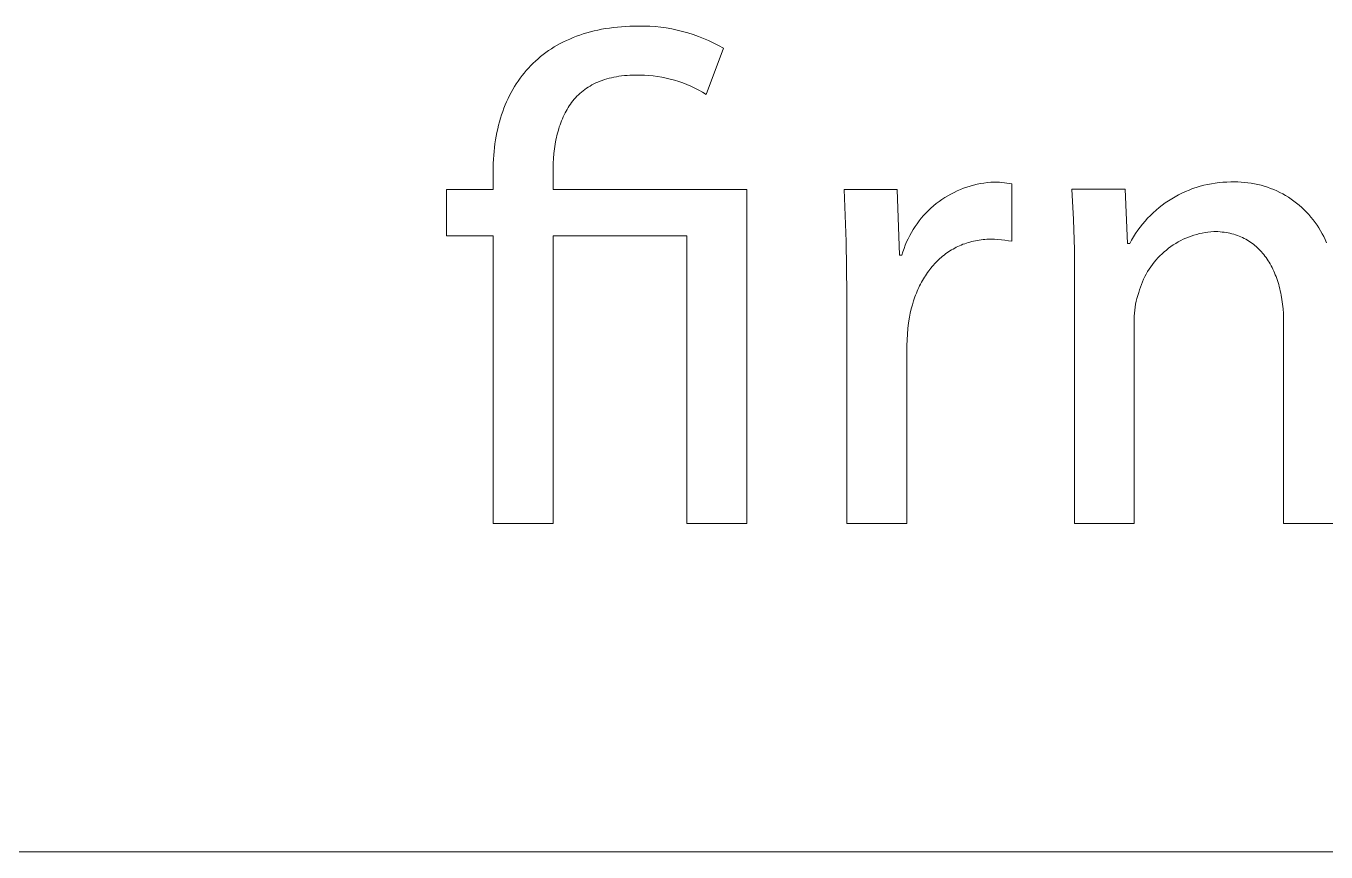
# Model space of a CAD drawing. Header units: millimetres. Extents: x -1519 to 3497, y -297 to 3208.
# Drawn here: x 2139.7 to 2234.4, y -296.8 to -236.7 of the extents above; entities that cross this region are included whole.
import ezdxf

# ---------------------------------------------------------------- set-up
doc = ezdxf.new("R2010")
doc.units = ezdxf.units.MM
doc.header["$MEASUREMENT"] = 0
doc.layers.add('Domyślny', color=7, linetype='Continuous', true_color=0x000000)

msp = doc.modelspace()

# ---------------------------------------------------------------- linework, layer by layer
at = {"layer": 'Domyślny', "color": 18, "lineweight": 15, "true_color": 0x000000}
for p, q in [((2183.725, -236.672), (2184.037, -236.663)), ((2184.037, -236.663), (2184.355, -236.66)), ((2184.355, -236.66), (2184.759, -236.661)), ((2184.759, -236.661), (2185.163, -236.676)), ((2179.108, -237.71), (2179.342, -237.605)), ((2179.342, -237.605), (2179.581, -237.505)), ((2179.581, -237.505), (2179.825, -237.41)), ((2179.825, -237.41), (2180.073, -237.321)), ((2180.073, -237.321), (2180.326, -237.237)), ((2180.326, -237.237), (2180.584, -237.159)), ((2180.584, -237.159), (2180.846, -237.086)), ((2180.846, -237.086), (2181.114, -237.019)), ((2181.114, -237.019), (2181.385, -236.957)), ((2181.385, -236.957), (2181.662, -236.901)), ((2181.662, -236.901), (2181.943, -236.851)), ((2181.943, -236.851), (2182.228, -236.806)), ((2182.228, -236.806), (2182.519, -236.768)), ((2182.519, -236.768), (2182.813, -236.735)), ((2182.813, -236.735), (2183.112, -236.708)), ((2183.112, -236.708), (2183.416, -236.687)), ((2183.416, -236.687), (2183.725, -236.672)), ((2185.163, -236.676), (2185.566, -236.705)), ((2185.566, -236.705), (2185.968, -236.747)), ((2185.968, -236.747), (2186.368, -236.803)), ((2186.368, -236.803), (2186.766, -236.872)), ((2186.766, -236.872), (2187.162, -236.955)), ((2187.162, -236.955), (2187.555, -237.05)), ((2187.555, -237.05), (2187.944, -237.16)), ((2187.944, -237.16), (2188.329, -237.282)), ((2188.329, -237.282), (2188.71, -237.417)), ((2188.71, -237.417), (2189.086, -237.565)), ((2189.086, -237.565), (2189.457, -237.725)), ((2177.603, -238.592), (2177.803, -238.451)), ((2177.803, -238.451), (2178.009, -238.315)), ((2178.009, -238.315), (2178.219, -238.183)), ((2178.219, -238.183), (2178.434, -238.057)), ((2178.434, -238.057), (2178.654, -237.936)), ((2178.654, -237.936), (2178.878, -237.821)), ((2178.878, -237.821), (2179.108, -237.71)), ((2190.535, -238.28), (2189.282, -241.637)), ((2189.457, -237.725), (2189.823, -237.898)), ((2189.823, -237.898), (2190.182, -238.083)), ((2190.182, -238.083), (2190.535, -238.28)), ((2176.504, -239.543), (2176.675, -239.373)), ((2176.675, -239.373), (2176.85, -239.207)), ((2176.85, -239.207), (2177.031, -239.046)), ((2177.031, -239.046), (2177.217, -238.89)), ((2177.217, -238.89), (2177.407, -238.739)), ((2177.407, -238.739), (2177.603, -238.592)), ((2175.725, -240.465), (2175.87, -240.272)), ((2175.87, -240.272), (2176.021, -240.083)), ((2176.021, -240.083), (2176.177, -239.898)), ((2176.177, -239.898), (2176.338, -239.718)), ((2176.338, -239.718), (2176.504, -239.543)), ((2182.378, -240.42), (2182.203, -240.463)), ((2182.557, -240.382), (2182.378, -240.42)), ((2182.74, -240.348), (2182.557, -240.382)), ((2182.929, -240.318), (2182.74, -240.348)), ((2183.121, -240.293), (2182.929, -240.318)), ((2183.318, -240.272), (2183.121, -240.293)), ((2183.52, -240.255), (2183.318, -240.272)), ((2183.727, -240.244), (2183.52, -240.255)), ((2183.938, -240.237), (2183.727, -240.244)), ((2184.154, -240.234), (2183.938, -240.237)), ((2184.471, -240.233), (2184.154, -240.234)), ((2184.788, -240.242), (2184.471, -240.233)), ((2185.105, -240.262), (2184.788, -240.242)), ((2185.42, -240.293), (2185.105, -240.262)), ((2185.735, -240.334), (2185.42, -240.293)), ((2186.047, -240.386), (2185.735, -240.334)), ((2186.358, -240.449), (2186.047, -240.386)), ((2186.667, -240.522), (2186.358, -240.449)), ((2175.073, -241.5), (2175.193, -241.284)), ((2175.193, -241.284), (2175.318, -241.073)), ((2175.318, -241.073), (2175.449, -240.866)), ((2175.449, -240.866), (2175.584, -240.663)), ((2175.584, -240.663), (2175.725, -240.465)), ((2180.315, -241.374), (2180.198, -241.469)), ((2180.437, -241.282), (2180.315, -241.374)), ((2180.562, -241.193), (2180.437, -241.282)), ((2180.69, -241.108), (2180.562, -241.193)), ((2180.823, -241.026), (2180.69, -241.108)), ((2180.96, -240.948), (2180.823, -241.026)), ((2181.101, -240.874), (2180.96, -240.948)), ((2181.246, -240.804), (2181.101, -240.874)), ((2181.395, -240.737), (2181.246, -240.804)), ((2181.548, -240.674), (2181.395, -240.737)), ((2181.705, -240.615), (2181.548, -240.674)), ((2181.867, -240.56), (2181.705, -240.615)), ((2182.033, -240.509), (2181.867, -240.56)), ((2182.203, -240.463), (2182.033, -240.509)), ((2186.973, -240.606), (2186.667, -240.522)), ((2187.276, -240.7), (2186.973, -240.606)), ((2187.575, -240.804), (2187.276, -240.7)), ((2187.871, -240.919), (2187.575, -240.804)), ((2188.163, -241.043), (2187.871, -240.919)), ((2188.45, -241.177), (2188.163, -241.043)), ((2188.732, -241.321), (2188.45, -241.177)), ((2189.01, -241.475), (2188.732, -241.321)), ((2174.644, -242.405), (2174.743, -242.172)), ((2174.743, -242.172), (2174.848, -241.944)), ((2174.848, -241.944), (2174.958, -241.72)), ((2174.958, -241.72), (2175.073, -241.5)), ((2179.48, -242.227), (2179.391, -242.347)), ((2179.572, -242.11), (2179.48, -242.227)), ((2179.667, -241.995), (2179.572, -242.11)), ((2179.766, -241.884), (2179.667, -241.995)), ((2179.869, -241.775), (2179.766, -241.884)), ((2179.975, -241.67), (2179.869, -241.775)), ((2180.085, -241.568), (2179.975, -241.67)), ((2180.198, -241.469), (2180.085, -241.568)), ((2189.282, -241.637), (2189.01, -241.475)), ((2174.299, -243.375), (2174.377, -243.127)), ((2174.377, -243.127), (2174.461, -242.882)), ((2174.461, -242.882), (2174.55, -242.641)), ((2174.55, -242.641), (2174.644, -242.405)), ((2178.866, -243.266), (2178.803, -243.407)), ((2178.931, -243.127), (2178.866, -243.266)), ((2179, -242.99), (2178.931, -243.127)), ((2179.071, -242.856), (2179, -242.99)), ((2179.146, -242.725), (2179.071, -242.856)), ((2179.225, -242.596), (2179.146, -242.725)), ((2179.306, -242.47), (2179.225, -242.596)), ((2179.391, -242.347), (2179.306, -242.47)), ((2174.038, -244.409), (2174.095, -244.145)), ((2174.095, -244.145), (2174.158, -243.884)), ((2174.158, -243.884), (2174.225, -243.628)), ((2174.225, -243.628), (2174.299, -243.375)), ((2178.536, -244.148), (2178.492, -244.302)), ((2178.584, -243.995), (2178.536, -244.148)), ((2178.634, -243.845), (2178.584, -243.995)), ((2178.688, -243.697), (2178.634, -243.845)), ((2178.744, -243.551), (2178.688, -243.697)), ((2178.803, -243.407), (2178.744, -243.551)), ((2173.899, -245.224), (2173.94, -244.948)), ((2173.94, -244.948), (2173.986, -244.677)), ((2173.986, -244.677), (2174.038, -244.409)), ((2178.341, -244.94), (2178.281, -245.269)), ((2178.374, -244.778), (2178.341, -244.94)), ((2178.411, -244.617), (2178.374, -244.778)), ((2178.45, -244.459), (2178.411, -244.617)), ((2178.492, -244.302), (2178.45, -244.459)), ((2173.789, -246.361), (2173.808, -246.071)), ((2173.808, -246.071), (2173.833, -245.785)), ((2173.833, -245.785), (2173.863, -245.503)), ((2173.863, -245.503), (2173.899, -245.224)), ((2178.192, -245.948), (2178.162, -246.295)), ((2178.232, -245.606), (2178.192, -245.948)), ((2178.281, -245.269), (2178.232, -245.606)), ((2173.764, -247.25), (2173.767, -246.95)), ((2173.767, -246.95), (2173.775, -246.654)), ((2173.775, -246.654), (2173.789, -246.361)), ((2178.128, -247.005), (2178.124, -247.367)), ((2178.141, -246.648), (2178.128, -247.005)), ((2178.162, -246.295), (2178.141, -246.648)), ((2173.764, -248.553), (2173.764, -247.25)), ((2178.124, -247.367), (2178.124, -248.553)), ((2210.008, -248.033), (2210.262, -248.018)), ((2210.262, -248.018), (2210.445, -248.021)), ((2210.445, -248.021), (2210.627, -248.029)), ((2226.907, -248.029), (2227.189, -248.013)), ((2227.189, -248.013), (2227.472, -248.007)), ((2227.472, -248.007), (2227.754, -248.01)), ((2227.754, -248.01), (2227.998, -248.011)), ((2227.998, -248.011), (2228.241, -248.02)), ((2228.241, -248.02), (2228.484, -248.038)), ((2170.357, -251.927), (2170.357, -248.553)), ((2170.357, -248.553), (2173.764, -248.553)), ((2178.124, -248.553), (2192.239, -248.553)), ((2192.239, -248.553), (2192.239, -272.857)), ((2199.478, -252.351), (2199.321, -248.553)), ((2199.321, -248.553), (2203.18, -248.553)), ((2203.18, -248.553), (2203.347, -253.33)), ((2206.877, -249.011), (2207.098, -248.886)), ((2207.098, -248.886), (2207.325, -248.769)), ((2207.325, -248.769), (2207.555, -248.661)), ((2207.555, -248.661), (2207.788, -248.56)), ((2207.788, -248.56), (2208.025, -248.467)), ((2208.025, -248.467), (2208.266, -248.383)), ((2208.266, -248.383), (2208.509, -248.307)), ((2208.509, -248.307), (2208.754, -248.24)), ((2208.754, -248.24), (2209.002, -248.181)), ((2209.002, -248.181), (2209.251, -248.131)), ((2209.251, -248.131), (2209.502, -248.09)), ((2209.502, -248.09), (2209.755, -248.057)), ((2209.755, -248.057), (2210.008, -248.033)), ((2210.627, -248.029), (2210.81, -248.043)), ((2210.81, -248.043), (2210.991, -248.062)), ((2210.991, -248.062), (2211.172, -248.086)), ((2211.172, -248.086), (2211.353, -248.116)), ((2211.353, -248.116), (2211.532, -248.152)), ((2211.532, -248.152), (2211.532, -252.328)), ((2216.022, -250.742), (2215.895, -248.544)), ((2215.895, -248.544), (2219.787, -248.544)), ((2219.787, -248.544), (2219.97, -252.486)), ((2223.418, -249.083), (2223.667, -248.949)), ((2223.667, -248.949), (2223.92, -248.822)), ((2223.92, -248.822), (2224.177, -248.705)), ((2224.177, -248.705), (2224.438, -248.596)), ((2224.438, -248.596), (2224.702, -248.496)), ((2224.702, -248.496), (2224.97, -248.405)), ((2224.97, -248.405), (2225.24, -248.324)), ((2225.24, -248.324), (2225.513, -248.251)), ((2225.513, -248.251), (2225.789, -248.188)), ((2225.789, -248.188), (2226.066, -248.134)), ((2226.066, -248.134), (2226.345, -248.09)), ((2226.345, -248.09), (2226.626, -248.055)), ((2226.626, -248.055), (2226.907, -248.029)), ((2228.484, -248.038), (2228.726, -248.064)), ((2228.726, -248.064), (2228.967, -248.098)), ((2228.967, -248.098), (2229.206, -248.141)), ((2229.206, -248.141), (2229.445, -248.191)), ((2229.445, -248.191), (2229.681, -248.25)), ((2229.681, -248.25), (2229.915, -248.316)), ((2229.915, -248.316), (2230.147, -248.391)), ((2230.147, -248.391), (2230.376, -248.473)), ((2230.376, -248.473), (2230.602, -248.563)), ((2230.602, -248.563), (2230.824, -248.661)), ((2230.824, -248.661), (2231.044, -248.767)), ((2231.044, -248.767), (2231.26, -248.879)), ((2231.26, -248.879), (2231.471, -248.999)), ((2205.462, -250.087), (2205.648, -249.913)), ((2205.648, -249.913), (2205.839, -249.745)), ((2205.839, -249.745), (2206.036, -249.584)), ((2206.036, -249.584), (2206.239, -249.43)), ((2206.239, -249.43), (2206.446, -249.283)), ((2206.446, -249.283), (2206.659, -249.143)), ((2206.659, -249.143), (2206.877, -249.011)), ((2222.036, -250.06), (2222.252, -249.878)), ((2222.252, -249.878), (2222.474, -249.703)), ((2222.474, -249.703), (2222.702, -249.536)), ((2222.702, -249.536), (2222.936, -249.377)), ((2222.936, -249.377), (2223.175, -249.226)), ((2223.175, -249.226), (2223.418, -249.083)), ((2231.471, -248.999), (2231.679, -249.126)), ((2231.679, -249.126), (2231.882, -249.26)), ((2231.882, -249.26), (2232.08, -249.401)), ((2232.08, -249.401), (2232.274, -249.549)), ((2232.274, -249.549), (2232.462, -249.703)), ((2232.462, -249.703), (2232.645, -249.864)), ((2232.645, -249.864), (2232.823, -250.03)), ((2204.633, -251.05), (2204.785, -250.846)), ((2204.785, -250.846), (2204.944, -250.648)), ((2204.944, -250.648), (2205.11, -250.455)), ((2205.11, -250.455), (2205.283, -250.268)), ((2205.283, -250.268), (2205.462, -250.087)), ((2216.089, -252.942), (2216.022, -250.742)), ((2221.053, -251.074), (2221.236, -250.858)), ((2221.236, -250.858), (2221.426, -250.648)), ((2221.426, -250.648), (2221.622, -250.445)), ((2221.622, -250.445), (2221.826, -250.249)), ((2221.826, -250.249), (2222.036, -250.06)), ((2232.823, -250.03), (2232.994, -250.203)), ((2232.994, -250.203), (2233.16, -250.381)), ((2233.16, -250.381), (2233.319, -250.565)), ((2233.319, -250.565), (2233.473, -250.754)), ((2233.473, -250.754), (2233.619, -250.948)), ((2204.097, -251.915), (2204.219, -251.692)), ((2204.219, -251.692), (2204.35, -251.473)), ((2204.35, -251.473), (2204.487, -251.259)), ((2204.487, -251.259), (2204.633, -251.05)), ((2220.4, -251.995), (2220.551, -251.756)), ((2220.551, -251.756), (2220.711, -251.523)), ((2220.711, -251.523), (2220.878, -251.296)), ((2220.878, -251.296), (2221.053, -251.074)), ((2225.203, -251.77), (2225.001, -251.822)), ((2225.407, -251.726), (2225.203, -251.77)), ((2225.612, -251.688), (2225.407, -251.726)), ((2225.819, -251.657), (2225.612, -251.688)), ((2226.026, -251.634), (2225.819, -251.657)), ((2226.234, -251.618), (2226.026, -251.634)), ((2226.391, -251.62), (2226.234, -251.618)), ((2226.546, -251.626), (2226.391, -251.62)), ((2226.698, -251.636), (2226.546, -251.626)), ((2226.848, -251.651), (2226.698, -251.636)), ((2226.995, -251.669), (2226.848, -251.651)), ((2227.14, -251.691), (2226.995, -251.669)), ((2227.282, -251.717), (2227.14, -251.691)), ((2227.422, -251.747), (2227.282, -251.717)), ((2227.56, -251.78), (2227.422, -251.747)), ((2227.695, -251.818), (2227.56, -251.78)), ((2233.619, -250.948), (2233.759, -251.147)), ((2233.759, -251.147), (2233.892, -251.351)), ((2233.892, -251.351), (2234.018, -251.559)), ((2234.018, -251.559), (2234.137, -251.772)), ((2234.137, -251.772), (2234.249, -251.988)), ((2173.764, -251.927), (2170.357, -251.927)), ((2173.764, -272.857), (2173.764, -251.927)), ((2187.879, -251.927), (2178.124, -251.927)), ((2178.124, -251.927), (2178.124, -272.857)), ((2187.879, -272.857), (2187.879, -251.927)), ((2199.522, -256.153), (2199.478, -252.351)), ((2203.686, -252.846), (2203.777, -252.608)), ((2203.777, -252.608), (2203.875, -252.373)), ((2203.875, -252.373), (2203.982, -252.142)), ((2203.982, -252.142), (2204.097, -251.915)), ((2207.609, -252.706), (2207.491, -252.764)), ((2207.73, -252.65), (2207.609, -252.706)), ((2207.852, -252.597), (2207.73, -252.65)), ((2207.976, -252.548), (2207.852, -252.597)), ((2208.101, -252.501), (2207.976, -252.548)), ((2208.228, -252.457), (2208.101, -252.501)), ((2208.356, -252.417), (2208.228, -252.457)), ((2208.486, -252.379), (2208.356, -252.417)), ((2208.617, -252.345), (2208.486, -252.379)), ((2208.75, -252.313), (2208.617, -252.345)), ((2208.885, -252.285), (2208.75, -252.313)), ((2209.021, -252.26), (2208.885, -252.285)), ((2209.158, -252.238), (2209.021, -252.26)), ((2209.297, -252.22), (2209.158, -252.238)), ((2209.437, -252.205), (2209.297, -252.22)), ((2209.579, -252.193), (2209.437, -252.205)), ((2209.722, -252.184), (2209.579, -252.193)), ((2209.866, -252.179), (2209.722, -252.184)), ((2210.012, -252.177), (2209.866, -252.179)), ((2210.267, -252.182), (2210.012, -252.177)), ((2210.521, -252.196), (2210.267, -252.182)), ((2210.775, -252.217), (2210.521, -252.196)), ((2211.029, -252.246), (2210.775, -252.217)), ((2211.281, -252.283), (2211.029, -252.246)), ((2211.532, -252.328), (2211.281, -252.283)), ((2219.97, -252.486), (2220.121, -252.486)), ((2220.121, -252.486), (2220.256, -252.238)), ((2220.256, -252.238), (2220.4, -251.995)), ((2223.121, -252.709), (2222.953, -252.832)), ((2223.294, -252.591), (2223.121, -252.709)), ((2223.471, -252.48), (2223.294, -252.591)), ((2223.651, -252.375), (2223.471, -252.48)), ((2223.835, -252.276), (2223.651, -252.375)), ((2224.022, -252.184), (2223.835, -252.276)), ((2224.213, -252.098), (2224.022, -252.184)), ((2224.406, -252.019), (2224.213, -252.098)), ((2224.602, -251.946), (2224.406, -252.019)), ((2224.8, -251.881), (2224.602, -251.946)), ((2225.001, -251.822), (2224.8, -251.881)), ((2227.827, -251.859), (2227.695, -251.818)), ((2227.958, -251.904), (2227.827, -251.859)), ((2228.085, -251.952), (2227.958, -251.904)), ((2228.211, -252.004), (2228.085, -251.952)), ((2228.334, -252.06), (2228.211, -252.004)), ((2228.454, -252.119), (2228.334, -252.06)), ((2228.572, -252.182), (2228.454, -252.119)), ((2228.687, -252.248), (2228.572, -252.182)), ((2228.801, -252.318), (2228.687, -252.248)), ((2228.911, -252.39), (2228.801, -252.318)), ((2229.019, -252.467), (2228.911, -252.39)), ((2229.125, -252.546), (2229.019, -252.467)), ((2229.228, -252.629), (2229.125, -252.546)), ((2229.329, -252.715), (2229.228, -252.629)), ((2229.428, -252.804), (2229.329, -252.715)), ((2234.249, -251.988), (2234.353, -252.208)), ((2234.353, -252.208), (2234.45, -252.431)), ((2203.347, -253.33), (2203.531, -253.33)), ((2203.531, -253.33), (2203.604, -253.086)), ((2203.604, -253.086), (2203.686, -252.846)), ((2206.197, -253.678), (2206.101, -253.771)), ((2206.295, -253.587), (2206.197, -253.678)), ((2206.395, -253.499), (2206.295, -253.587)), ((2206.497, -253.414), (2206.395, -253.499)), ((2206.6, -253.331), (2206.497, -253.414)), ((2206.706, -253.251), (2206.6, -253.331)), ((2206.813, -253.173), (2206.706, -253.251)), ((2206.921, -253.098), (2206.813, -253.173)), ((2207.032, -253.026), (2206.921, -253.098)), ((2207.144, -252.956), (2207.032, -253.026)), ((2207.258, -252.889), (2207.144, -252.956)), ((2207.373, -252.825), (2207.258, -252.889)), ((2207.491, -252.764), (2207.373, -252.825)), ((2216.095, -255.142), (2216.089, -252.942)), ((2222.039, -253.686), (2221.905, -253.846)), ((2222.179, -253.531), (2222.039, -253.686)), ((2222.324, -253.38), (2222.179, -253.531)), ((2222.474, -253.235), (2222.324, -253.38)), ((2222.629, -253.095), (2222.474, -253.235)), ((2222.788, -252.961), (2222.629, -253.095)), ((2222.953, -252.832), (2222.788, -252.961)), ((2229.523, -252.896), (2229.428, -252.804)), ((2229.617, -252.991), (2229.523, -252.896)), ((2229.708, -253.089), (2229.617, -252.991)), ((2229.796, -253.19), (2229.708, -253.089)), ((2229.882, -253.295), (2229.796, -253.19)), ((2229.966, -253.402), (2229.882, -253.295)), ((2230.047, -253.512), (2229.966, -253.402)), ((2230.126, -253.624), (2230.047, -253.512)), ((2230.202, -253.74), (2230.126, -253.624)), ((2205.399, -254.599), (2205.32, -254.713)), ((2205.48, -254.488), (2205.399, -254.599)), ((2205.563, -254.378), (2205.48, -254.488)), ((2205.648, -254.271), (2205.563, -254.378)), ((2205.734, -254.166), (2205.648, -254.271)), ((2205.823, -254.064), (2205.734, -254.166)), ((2205.914, -253.964), (2205.823, -254.064)), ((2206.006, -253.866), (2205.914, -253.964)), ((2206.101, -253.771), (2206.006, -253.866)), ((2221.426, -254.53), (2221.322, -254.71)), ((2221.537, -254.353), (2221.426, -254.53)), ((2221.654, -254.18), (2221.537, -254.353)), ((2221.777, -254.011), (2221.654, -254.18)), ((2221.905, -253.846), (2221.777, -254.011)), ((2230.276, -253.858), (2230.202, -253.74)), ((2230.347, -253.979), (2230.276, -253.858)), ((2230.415, -254.103), (2230.347, -253.979)), ((2230.482, -254.229), (2230.415, -254.103)), ((2230.546, -254.358), (2230.482, -254.229)), ((2230.607, -254.49), (2230.546, -254.358)), ((2230.666, -254.624), (2230.607, -254.49)), ((2230.722, -254.76), (2230.666, -254.624)), ((2204.823, -255.567), (2204.76, -255.697)), ((2204.888, -255.439), (2204.823, -255.567)), ((2204.954, -255.313), (2204.888, -255.439)), ((2205.023, -255.189), (2204.954, -255.313)), ((2205.094, -255.067), (2205.023, -255.189)), ((2205.167, -254.947), (2205.094, -255.067)), ((2205.243, -254.829), (2205.167, -254.947)), ((2205.32, -254.713), (2205.243, -254.829)), ((2216.095, -272.865), (2216.095, -255.142)), ((2220.968, -255.466), (2220.896, -255.662)), ((2221.046, -255.273), (2220.968, -255.466)), ((2221.132, -255.082), (2221.046, -255.273)), ((2221.223, -254.895), (2221.132, -255.082)), ((2221.322, -254.71), (2221.223, -254.895)), ((2230.776, -254.899), (2230.722, -254.76)), ((2230.827, -255.04), (2230.776, -254.899)), ((2230.876, -255.183), (2230.827, -255.04)), ((2230.922, -255.329), (2230.876, -255.183)), ((2230.966, -255.477), (2230.922, -255.329)), ((2231.008, -255.628), (2230.966, -255.477)), ((2199.522, -272.857), (2199.522, -256.153)), ((2204.429, -256.516), (2204.381, -256.658)), ((2204.479, -256.375), (2204.429, -256.516)), ((2204.53, -256.236), (2204.479, -256.375)), ((2204.585, -256.098), (2204.53, -256.236)), ((2204.641, -255.963), (2204.585, -256.098)), ((2204.699, -255.829), (2204.641, -255.963)), ((2204.76, -255.697), (2204.699, -255.829)), ((2220.647, -256.481), (2220.596, -256.694)), ((2220.706, -256.27), (2220.647, -256.481)), ((2220.772, -256.061), (2220.706, -256.27)), ((2220.83, -255.861), (2220.772, -256.061)), ((2220.896, -255.662), (2220.83, -255.861)), ((2231.046, -255.78), (2231.008, -255.628)), ((2231.083, -255.935), (2231.046, -255.78)), ((2231.117, -256.091), (2231.083, -255.935)), ((2231.148, -256.25), (2231.117, -256.091)), ((2231.203, -256.573), (2231.148, -256.25)), ((2204.213, -257.245), (2204.143, -257.548)), ((2204.293, -256.949), (2204.213, -257.245)), ((2204.381, -256.658), (2204.293, -256.949)), ((2220.484, -257.341), (2220.461, -257.559)), ((2220.514, -257.124), (2220.484, -257.341)), ((2220.551, -256.908), (2220.514, -257.124)), ((2220.596, -256.694), (2220.551, -256.908)), ((2231.249, -256.905), (2231.203, -256.573)), ((2231.284, -257.243), (2231.249, -256.905)), ((2231.309, -257.589), (2231.284, -257.243)), ((2204.022, -258.265), (2203.974, -258.675)), ((2204.082, -257.857), (2204.022, -258.265)), ((2204.143, -257.548), (2204.082, -257.857)), ((2220.439, -257.997), (2220.438, -258.216)), ((2220.438, -258.216), (2220.438, -272.865)), ((2220.446, -257.778), (2220.439, -257.997)), ((2220.461, -257.559), (2220.446, -257.778)), ((2231.324, -257.941), (2231.309, -257.589)), ((2231.329, -258.299), (2231.324, -257.941)), ((2231.329, -272.865), (2231.329, -258.299)), ((2203.937, -259.087), (2203.912, -259.499)), ((2203.974, -258.675), (2203.937, -259.087)), ((2203.912, -259.499), (2203.898, -259.911)), ((2203.898, -259.911), (2203.898, -272.857)), ((2178.124, -272.857), (2173.764, -272.857)), ((2192.239, -272.857), (2187.879, -272.857)), ((2203.898, -272.857), (2199.522, -272.857)), ((2220.438, -272.865), (2216.095, -272.865)), ((2235.639, -272.865), (2231.329, -272.865)), ((3492.39, -296.772), (-1519.067, -296.772)), ((3492.39, -296.772), (1601.48, -296.772))]:
    msp.add_line(p, q, dxfattribs=at)

doc.saveas('drawing.dxf')
